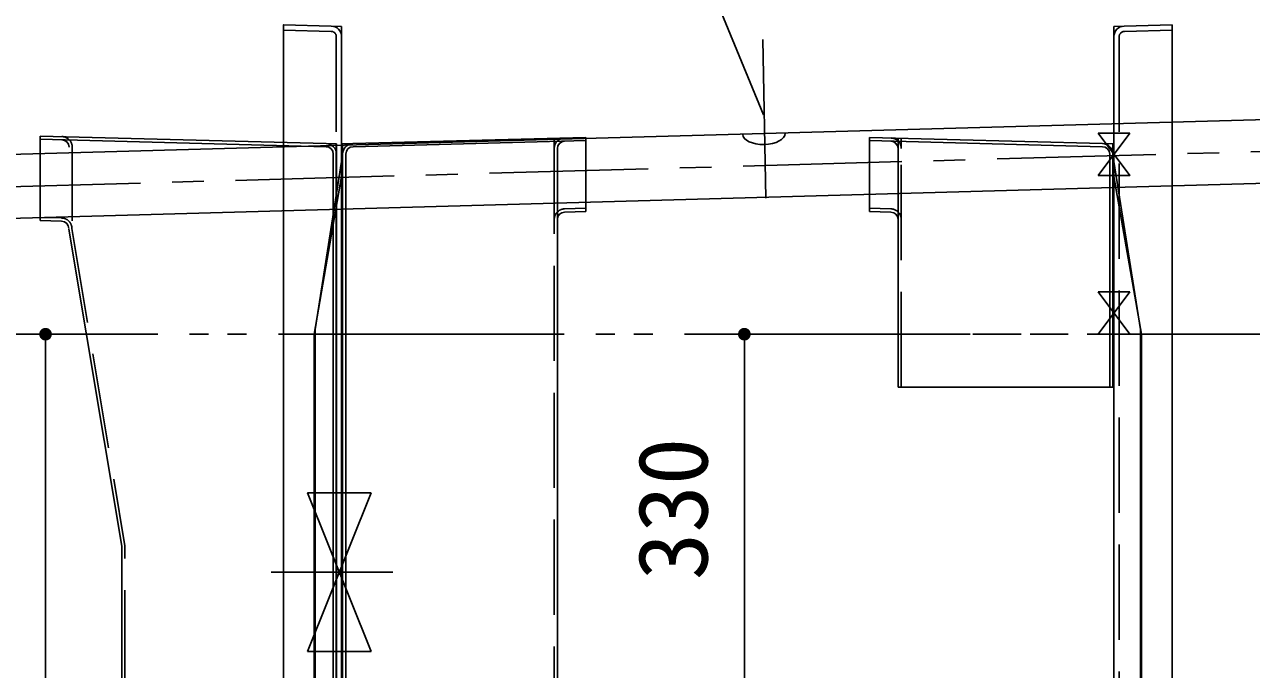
# Model space of a CAD drawing. Units: millimetres, scale not verified. Extents: x -8910 to 8910, y -6308 to 6308.
# Drawn here: x -5394 to -4234, y -2819 to -2209 of the extents above; entities that cross this region are included whole.
import ezdxf
from ezdxf.enums import TextEntityAlignment as Align

# ---------------------------------------------------------------- set-up
doc = ezdxf.new("R2010")
doc.units = ezdxf.units.MM
doc.header["$LTSCALE"] = 30
for name, pattern in [('CHAIN1', [8, 5, -1, 1, -1]), ('CHAIN2', [12, 9, -1, 1, -1]), ('DASHED1', [1.8, 1.2, -0.6]), ('DASHED3', [4, 3, -1]), ('DOUBLE_CHAIN2', [12.8, 9, -1, 0.6, -0.6, 0.6, -1])]:
    doc.linetypes.add(name, pattern=pattern)
for name, color, linetype, lineweight in [('0-1_空気管', 3, 'Continuous', 25), ('0-3_寸法', 92, 'Continuous', 25), ('0-4_09', 3, 'Continuous', 25), ('0-5_躯体', 3, 'Continuous', 25), ('0-6_水管', 3, 'Continuous', 25), ('0-8_A-6_SUNPO', 4, 'Continuous', 25), ('0-C_9-6_SUNPO', 4, 'Continuous', 25), ('0-D_文字', 7, 'Continuous', 25)]:
    doc.layers.add(name, color=color, linetype=linetype, lineweight=lineweight)
doc.styles.add('ＭＳ ゴシック', font='')
doc.styles.get('ＭＳ ゴシック').set_extended_font_data('MS Gothic')

msp = doc.modelspace()

# ---------------------------------------------------------------- linework, layer by layer
at = {"layer": '0-1_空気管', "linetype": 'DOUBLE_CHAIN2'}
for p, q in [((-5148.85, -2209.41), (-5149.01, -2209.41)), ((-5103.58, -2210.6), (-5093.85, -2210.85)), ((-5093.85, -2210.85), (-5093.85, -2220.59)), ((-4354.12, -2210.6), (-4363.85, -2210.85)), ((-4363.85, -2210.85), (-4363.85, -2220.59)), ((-5098.85, -2321.85), (-5098.85, -2331.59)), ((-5119.82, -2501.85), (-5093.85, -2352.81)), ((-4337.87, -2501.85), (-4363.85, -2352.81)), ((-3731.6, -2501.85), (-5919.62, -2501.85))]:
    msp.add_line(p, q, dxfattribs=at)
at = {"layer": '0-1_空気管'}
for p, q in [((-5148.85, -2209.41), (-5148.85, -3951.61)), ((-5148.85, -2209.41), (-5103.58, -2210.6)), ((-4308.69, -2209.41), (-4354.12, -2210.6)), ((-4308.85, -2209.41), (-4308.85, -3951.61)), ((-5093.85, -2220.59), (-5093.85, -3913.02)), ((-4363.85, -2220.59), (-4363.85, -3913.02)), ((-4374.59, -2321.6), (-4594.85, -2315.83)), ((-4374.66, -2324.6), (-4594.85, -2318.83)), ((-4567.85, -2316.54), (-4567.85, -2551.85)), ((-4378.85, -2351.85), (-4348.85, -2311.85)), ((-4348.85, -2311.85), (-4378.85, -2311.85)), ((-5118.85, -2497.27), (-5093.85, -2338.5)), ((-5098.85, -3555.7), (-5098.85, -2331.59)), ((-4367.85, -2331.59), (-4367.85, -2551.85)), ((-4364.85, -2551.85), (-4364.85, -2331.59)), ((-4338.85, -2497.27), (-4363.85, -2338.5)), ((-4378.85, -2501.85), (-4348.85, -2461.85)), ((-4348.85, -2461.85), (-4378.85, -2461.85)), ((-5119.82, -3946.77), (-5119.82, -2501.85)), ((-5118.85, -3058.85), (-5118.85, -2497.27)), ((-4338.85, -3058.85), (-4338.85, -2497.27)), ((-4337.87, -3946.77), (-4337.87, -2501.85)), ((-4567.85, -2551.85), (-4364.85, -2551.85)), ((-5126.01, -2801.85), (-5066.01, -2651.85)), ((-5066.01, -2801.85), (-5126.01, -2801.85))]:
    msp.add_line(p, q, dxfattribs=at)
at = {"layer": '0-1_空気管', "linetype": 'DASHED3'}
for p, q in [((-5103.72, -2215.6), (-5148.85, -2214.41)), ((-4308.85, -2214.41), (-4353.98, -2215.6)), ((-5098.85, -2220.59), (-5098.85, -3913.02)), ((-4358.85, -2220.59), (-4358.85, -3913.02)), ((-4564.85, -2551.85), (-4564.85, -2316.54))]:
    msp.add_line(p, q, dxfattribs=at)
at = {"layer": '0-1_空気管', "linetype": 'DASHED1'}
msp.add_line((-4713.16, -2501.85), (-4205.28, -2501.85), dxfattribs=at)
at = {"layer": '0-1_空気管', "linetype": 'CHAIN2'}
msp.add_line((-5045.27, -2726.85), (-5160.29, -2726.85), dxfattribs=at)
at = {"layer": '0-1_空気管'}
for points in [[(-4378.85, -2311.85), (-4348.85, -2351.85), (-4378.85, -2351.85)], [(-4378.85, -2461.85), (-4348.85, -2501.85), (-4378.85, -2501.85)], [(-5066.01, -2651.85), (-5126.01, -2651.85), (-5066.01, -2801.85)]]:
    msp.add_lwpolyline(points, dxfattribs=at)
at = {"layer": '0-1_空気管', "linetype": 'DOUBLE_CHAIN2'}
msp.add_lwpolyline([(-4374.59, -2321.6), (-4364.85, -2321.85), (-4364.85, -2331.59)], dxfattribs=at)
at = {"layer": '0-1_空気管'}
for centre, radius, start, end in [((-5103.85, -2220.59), 10, 0, 88.5), ((-4353.85, -2220.59), 10, 91.5, 180), ((-4374.85, -2331.59), 7, 0, 88.5), ((-4374.85, -2331.59), 10, 0, 88.5)]:
    msp.add_arc(centre, radius, start, end, dxfattribs=at)
at = {"layer": '0-1_空気管', "linetype": 'DASHED3'}
for centre, start, end in [((-5103.85, -2220.59), 0, 88.5), ((-4353.85, -2220.59), 91.5, 180)]:
    msp.add_arc(centre, 5, start, end, dxfattribs=at)
at = {"layer": '0-3_寸法', "color": 3}
msp.add_line((-4733.16, -2501.85), (-4701.86, -2501.85), dxfattribs=at)
at = {"layer": '0-3_寸法'}
for points in [[(-5379.67, -2501.48), (-5373.68, -2501.85), (-5379.68, -2501.85)], [(-5379.68, -2501.85), (-5378.05, -2505.96), (-5379.63, -2502.61)], [(-5379.68, -2501.85), (-5377.51, -2506.48), (-5378.05, -2505.96)], [(-5373.68, -2501.85), (-5377.51, -2506.48), (-5379.68, -2501.85)], [(-5379.57, -2500.73), (-5373.68, -2501.85), (-5379.67, -2501.48)], [(-5379.63, -2502.61), (-5378.54, -2505.38), (-5379.49, -2503.35)], [(-5379.63, -2502.61), (-5378.05, -2505.96), (-5378.54, -2505.38)], [(-5379.39, -2500), (-5373.68, -2501.85), (-5379.57, -2500.73)], [(-5379.49, -2503.35), (-5378.94, -2504.74), (-5379.26, -2504.06)], [(-5379.49, -2503.35), (-5378.54, -2505.38), (-5378.94, -2504.74)], [(-5379.11, -2499.3), (-5373.68, -2501.85), (-5379.39, -2500)], [(-5378.75, -2498.64), (-5373.68, -2501.85), (-5379.11, -2499.3)], [(-5378.3, -2498.03), (-5373.68, -2501.85), (-5378.75, -2498.64)], [(-5377.79, -2497.48), (-5373.68, -2501.85), (-5378.3, -2498.03)], [(-5377.21, -2497), (-5373.68, -2501.85), (-5377.79, -2497.48)], [(-5373.68, -2501.85), (-5376.9, -2506.92), (-5377.51, -2506.48)], [(-5376.57, -2496.6), (-5373.68, -2501.85), (-5377.21, -2497)], [(-5373.68, -2501.85), (-5376.24, -2507.28), (-5376.9, -2506.92)], [(-5375.89, -2496.27), (-5373.68, -2501.85), (-5376.57, -2496.6)], [(-5373.68, -2501.85), (-5375.54, -2507.56), (-5376.24, -2507.28)], [(-5375.89, -2496.27), (-5373.68, -2495.85), (-5373.68, -2501.85)], [(-5375.17, -2496.04), (-5373.68, -2495.85), (-5375.89, -2496.27)], [(-5373.68, -2501.85), (-5374.81, -2507.75), (-5375.54, -2507.56)], [(-5374.43, -2495.9), (-5373.68, -2495.85), (-5375.17, -2496.04)], [(-5373.68, -2501.85), (-5374.06, -2507.84), (-5374.81, -2507.75)], [(-5373.68, -2501.85), (-5373.68, -2507.85), (-5374.06, -2507.84)], [(-5373.68, -2495.85), (-5367.68, -2501.85), (-5373.68, -2501.85)], [(-5373.3, -2495.87), (-5367.68, -2501.85), (-5373.68, -2495.85)], [(-5373.68, -2501.85), (-5372.93, -2507.81), (-5373.68, -2507.85)], [(-5373.68, -2501.85), (-5372.19, -2507.66), (-5372.93, -2507.81)], [(-5373.68, -2501.85), (-5371.47, -2507.43), (-5372.19, -2507.66)], [(-5373.68, -2501.85), (-5370.79, -2507.11), (-5371.47, -2507.43)], [(-5367.68, -2501.85), (-5370.79, -2507.11), (-5373.68, -2501.85)], [(-5372.56, -2495.96), (-5367.68, -2501.85), (-5373.3, -2495.87)], [(-5371.83, -2496.15), (-5367.68, -2501.85), (-5372.56, -2495.96)], [(-5371.13, -2496.42), (-5367.68, -2501.85), (-5371.83, -2496.15)], [(-5370.47, -2496.79), (-5367.68, -2501.85), (-5371.13, -2496.42)], [(-5367.68, -2501.85), (-5370.15, -2506.71), (-5370.79, -2507.11)], [(-5369.86, -2497.23), (-5367.68, -2501.85), (-5370.47, -2496.79)], [(-5367.68, -2501.85), (-5369.57, -2506.23), (-5370.15, -2506.71)], [(-5369.31, -2497.75), (-5367.68, -2501.85), (-5369.86, -2497.23)], [(-5367.68, -2501.85), (-5369.06, -2505.68), (-5369.57, -2506.23)], [(-5369.31, -2497.75), (-5367.73, -2501.1), (-5367.68, -2501.85)], [(-5368.83, -2498.33), (-5367.73, -2501.1), (-5369.31, -2497.75)], [(-5367.68, -2501.85), (-5368.62, -2505.07), (-5369.06, -2505.68)], [(-5368.83, -2498.33), (-5367.87, -2500.36), (-5367.73, -2501.1)], [(-5368.42, -2498.96), (-5367.87, -2500.36), (-5368.83, -2498.33)], [(-5367.68, -2501.85), (-5368.25, -2504.41), (-5368.62, -2505.07)], [(-5368.42, -2498.96), (-5368.1, -2499.64), (-5367.87, -2500.36)], [(-5367.68, -2501.85), (-5367.97, -2503.71), (-5368.25, -2504.41)], [(-5367.68, -2501.85), (-5367.79, -2502.98), (-5367.97, -2503.71)], [(-5367.68, -2501.85), (-5367.69, -2502.23), (-5367.79, -2502.98)], [(-4719.14, -2501.48), (-4713.16, -2501.85), (-4719.16, -2501.85)], [(-4719.16, -2501.85), (-4716.98, -2506.48), (-4719.11, -2502.61)], [(-4719.16, -2501.85), (-4716.37, -2506.92), (-4716.98, -2506.48)], [(-4713.16, -2501.85), (-4716.37, -2506.92), (-4719.16, -2501.85)], [(-4719.05, -2500.73), (-4713.16, -2501.85), (-4719.14, -2501.48)], [(-4719.11, -2502.61), (-4717.53, -2505.96), (-4718.97, -2503.35)], [(-4719.11, -2502.61), (-4716.98, -2506.48), (-4717.53, -2505.96)], [(-4718.86, -2500), (-4713.16, -2501.85), (-4719.05, -2500.73)], [(-4718.97, -2503.35), (-4718.01, -2505.38), (-4718.74, -2504.06)], [(-4718.97, -2503.35), (-4717.53, -2505.96), (-4718.01, -2505.38)], [(-4718.59, -2499.3), (-4713.16, -2501.85), (-4718.86, -2500)], [(-4718.74, -2504.06), (-4718.01, -2505.38), (-4718.41, -2504.74)], [(-4718.22, -2498.64), (-4713.16, -2501.85), (-4718.59, -2499.3)], [(-4717.78, -2498.03), (-4713.16, -2501.85), (-4718.22, -2498.64)], [(-4717.26, -2497.48), (-4713.16, -2501.85), (-4717.78, -2498.03)], [(-4716.68, -2497), (-4713.16, -2501.85), (-4717.26, -2497.48)], [(-4716.05, -2496.6), (-4713.16, -2501.85), (-4716.68, -2497)], [(-4713.16, -2501.85), (-4715.71, -2507.28), (-4716.37, -2506.92)], [(-4715.37, -2496.27), (-4713.16, -2501.85), (-4716.05, -2496.6)], [(-4713.16, -2501.85), (-4715.01, -2507.56), (-4715.71, -2507.28)], [(-4715.37, -2496.27), (-4713.16, -2495.85), (-4713.16, -2501.85)], [(-4714.65, -2496.04), (-4713.16, -2495.85), (-4715.37, -2496.27)], [(-4713.16, -2501.85), (-4714.28, -2507.75), (-4715.01, -2507.56)], [(-4713.91, -2495.9), (-4713.16, -2495.85), (-4714.65, -2496.04)], [(-4713.16, -2501.85), (-4713.53, -2507.84), (-4714.28, -2507.75)], [(-4713.16, -2501.85), (-4713.16, -2507.85), (-4713.53, -2507.84)], [(-4713.16, -2495.85), (-4707.16, -2501.85), (-4713.16, -2501.85)], [(-4712.78, -2495.87), (-4707.16, -2501.85), (-4713.16, -2495.85)], [(-4713.16, -2501.85), (-4712.4, -2507.81), (-4713.16, -2507.85)], [(-4713.16, -2501.85), (-4711.66, -2507.66), (-4712.4, -2507.81)], [(-4713.16, -2501.85), (-4710.95, -2507.43), (-4711.66, -2507.66)], [(-4713.16, -2501.85), (-4710.27, -2507.11), (-4710.95, -2507.43)], [(-4707.16, -2501.85), (-4710.27, -2507.11), (-4713.16, -2501.85)], [(-4712.03, -2495.96), (-4707.16, -2501.85), (-4712.78, -2495.87)], [(-4711.3, -2496.15), (-4707.16, -2501.85), (-4712.03, -2495.96)], [(-4710.6, -2496.42), (-4707.16, -2501.85), (-4711.3, -2496.15)], [(-4709.94, -2496.79), (-4707.16, -2501.85), (-4710.6, -2496.42)], [(-4707.16, -2501.85), (-4709.63, -2506.71), (-4710.27, -2507.11)], [(-4709.33, -2497.23), (-4707.16, -2501.85), (-4709.94, -2496.79)], [(-4707.16, -2501.85), (-4709.05, -2506.23), (-4709.63, -2506.71)], [(-4709.33, -2497.23), (-4707.2, -2501.1), (-4707.16, -2501.85)], [(-4708.78, -2497.75), (-4707.2, -2501.1), (-4709.33, -2497.23)], [(-4707.16, -2501.85), (-4708.53, -2505.68), (-4709.05, -2506.23)], [(-4708.78, -2497.75), (-4707.35, -2500.36), (-4707.2, -2501.1)], [(-4708.3, -2498.33), (-4707.35, -2500.36), (-4708.78, -2497.75)], [(-4707.16, -2501.85), (-4708.09, -2505.07), (-4708.53, -2505.68)], [(-4708.3, -2498.33), (-4707.58, -2499.64), (-4707.35, -2500.36)], [(-4707.9, -2498.96), (-4707.58, -2499.64), (-4708.3, -2498.33)], [(-4707.16, -2501.85), (-4707.73, -2504.41), (-4708.09, -2505.07)], [(-4707.16, -2501.85), (-4707.45, -2503.71), (-4707.73, -2504.41)], [(-4707.16, -2501.85), (-4707.26, -2502.98), (-4707.45, -2503.71)], [(-4707.16, -2501.85), (-4707.17, -2502.23), (-4707.26, -2502.98)]]:
    msp.add_solid(points, dxfattribs=at)
at = {"layer": '0-4_09'}
for p, q in [((-5083.11, -2321.6), (-4862.85, -2315.83)), ((-4862.8, -2318.83), (-5083.03, -2324.6)), ((-4889.85, -2326.36), (-4889.85, -3727.11)), ((-5092.85, -3731.62), (-5092.85, -2331.59))]:
    msp.add_line(p, q, dxfattribs=at)
at = {"layer": '0-4_09', "linetype": 'DOUBLE_CHAIN2'}
for p, q in [((-5092.85, -2321.85), (-5083.11, -2321.6)), ((-5092.85, -2331.59), (-5092.85, -2321.85))]:
    msp.add_line(p, q, dxfattribs=at)
at = {"layer": '0-4_09', "linetype": 'DASHED3'}
msp.add_line((-4892.85, -3727.11), (-4892.85, -2326.36), dxfattribs=at)
at = {"layer": '0-4_09'}
msp.add_lwpolyline([(-5089.85, -2331.59), (-5089.85, -3728.69), (-4862.85, -3734.64)], dxfattribs=at)
for radius in [10, 7]:
    msp.add_arc((-5082.85, -2331.59), radius, 91.5, 180, dxfattribs=at)
at = {"layer": '0-5_躯体', "linetype": 'CHAIN1'}
for p, q in [((-4695.59, -2223.33), (-4692.65, -2387.91)), ((-5673.85, -2369.85), (-3889.85, -2319.85))]:
    msp.add_line(p, q, dxfattribs=at)
at = {"layer": '0-5_躯体'}
for p, q in [((-3889.85, -2289.81), (-5657.02, -2338.9)), ((-5108.43, -2321.6), (-5378.69, -2314.52)), ((-5378.69, -2394.46), (-5378.69, -2314.52)), ((-5108.5, -2324.6), (-5378.69, -2317.52)), ((-4594.85, -2385.86), (-4594.85, -2315.83)), ((-5348.48, -2325), (-5348.48, -2394.63)), ((-5101.69, -2331.59), (-5101.69, -3555.44)), ((-5098.69, -3558.36), (-5098.69, -2331.59)), ((-5672.45, -2399.82), (-3889.85, -2349.9)), ((-4594.85, -2385.86), (-4574.66, -2386.38)), ((-5378.73, -2394.46), (-5358.55, -2394.99)), ((-5351.69, -2402.48), (-5301.65, -2702.35)), ((-5301.69, -2702.35), (-5301.69, -3553.85))]:
    msp.add_line(p, q, dxfattribs=at)
at = {"layer": '0-5_躯体', "linetype": 'DOUBLE_CHAIN2'}
for p, q in [((-4564.85, -2316.62), (-4564.85, -2326.36)), ((-5108.43, -2321.6), (-5098.69, -2321.85)), ((-5098.69, -2321.85), (-5098.69, -2331.59))]:
    msp.add_line(p, q, dxfattribs=at)
at = {"layer": '0-5_躯体', "linetype": 'DASHED3'}
for p, q in [((-4594.85, -2382.85), (-4574.59, -2383.38)), ((-5378.73, -2391.46), (-5358.47, -2391.99)), ((-5348.73, -2401.99), (-5298.69, -2701.85)), ((-5298.69, -3553.85), (-5298.69, -2701.85))]:
    msp.add_line(p, q, dxfattribs=at)
at = {"layer": '0-5_躯体'}
for centre, radius in [((-5358.48, -2325), 7), ((-4574.85, -2326.36), 7), ((-5108.69, -2331.59), 7), ((-5108.69, -2331.59), 10), ((-4574.85, -2393.38), 7), ((-5358.73, -2401.99), 7)]:
    msp.add_arc(centre, radius, 0, 88.5, dxfattribs=at)
at = {"layer": '0-5_躯体', "linetype": 'DASHED3'}
for centre in [(-5358.48, -2325), (-4574.85, -2326.36)]:
    msp.add_arc(centre, 10, 0, 88.5, dxfattribs=at)
at = {"layer": '0-5_躯体', "linetype": 'DOUBLE_CHAIN2'}
for centre in [(-4574.85, -2393.38), (-5358.73, -2401.99)]:
    msp.add_arc(centre, 10, 0, 88.5, dxfattribs=at)
at = {"layer": '0-5_躯体'}
msp.add_ellipse((-4694.64, -2312.5), major_axis=(19.99, 0.53), ratio=0.5, start_param=3.1415927, end_param=6.2831853, dxfattribs=at)
at = {"layer": '0-6_水管', "linetype": 'DOUBLE_CHAIN2'}
msp.add_line((-4892.85, -2326.36), (-4892.85, -2316.62), dxfattribs=at)
at = {"layer": '0-6_水管'}
for p in [(-4862.85, -2315.83), (-4883.03, -2386.38)]:
    msp.add_line(p, (-4862.85, -2385.86), dxfattribs=at)
at = {"layer": '0-6_水管', "linetype": 'DASHED3'}
msp.add_line((-4883.11, -2383.38), (-4862.85, -2382.85), dxfattribs=at)
for centre, start in [((-4882.85, -2326.36), 91.5), ((-4882.85, -2393.38), 91.499)]:
    msp.add_arc(centre, 10, start, 180, dxfattribs=at)
at = {"layer": '0-6_水管'}
for centre, start in [((-4882.85, -2326.36), 91.5), ((-4882.85, -2393.38), 91.499)]:
    msp.add_arc(centre, 7, start, 180, dxfattribs=at)
at = {"layer": '0-8_A-6_SUNPO'}
msp.add_line((-5373.68, -2991.85), (-5373.68, -2501.85), dxfattribs=at)
at = {"layer": '0-C_9-6_SUNPO'}
msp.add_line((-4713.16, -2831.85), (-4713.16, -2501.85), dxfattribs=at)
at = {"layer": '0-D_文字', "color": 3}
msp.add_line((-4695.05, -2294.52), (-4947.64, -1682.3), dxfattribs=at)

# ---------------------------------------------------------------- texts
at = {"layer": '0-3_寸法', "color": 4, "style": 'ＭＳ ゴシック'}
msp.add_text('330', height=65.98, rotation=90, dxfattribs=at).set_placement((-4728.16, -2734.35), align=Align.BOTTOM_LEFT)

doc.saveas('drawing.dxf')
